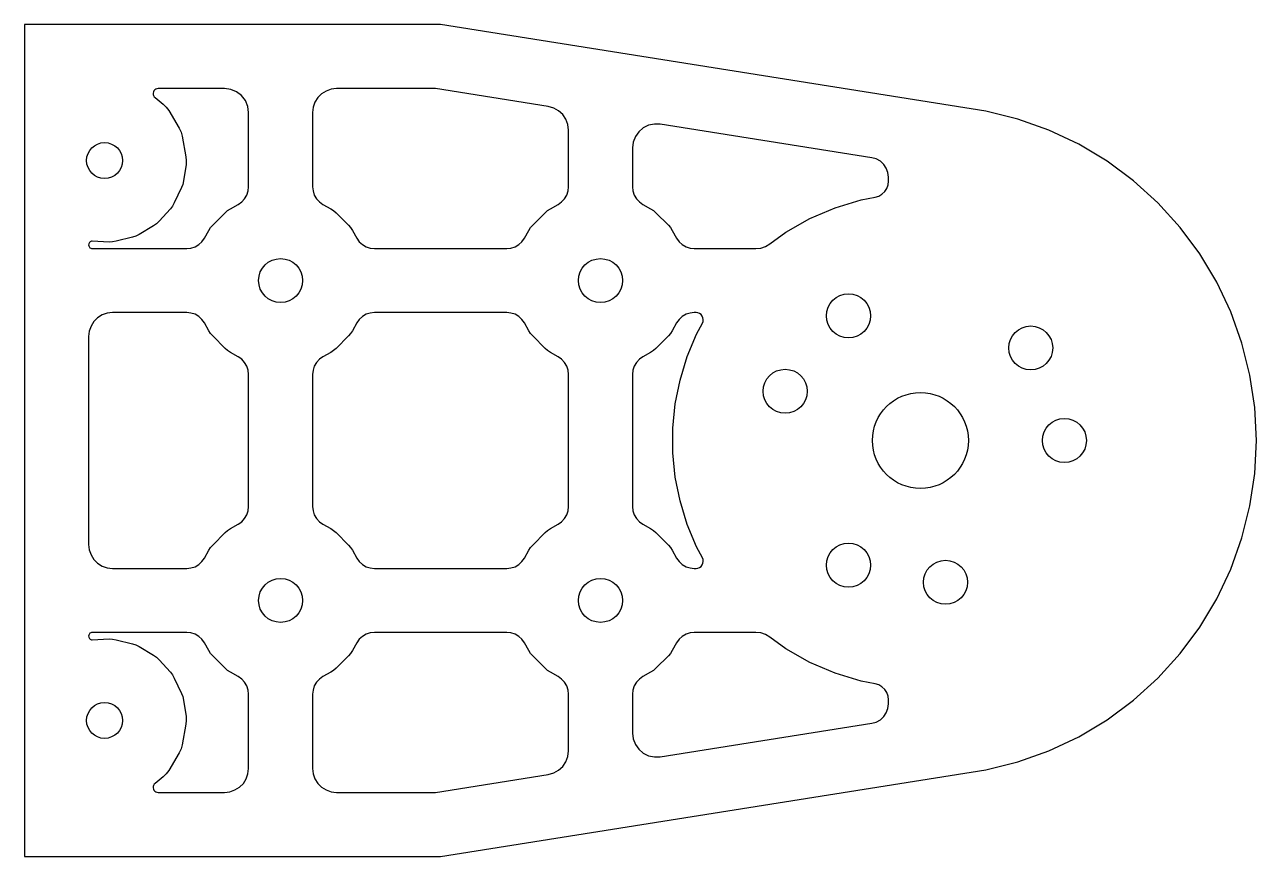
# Model space of a CAD drawing. Header units: millimetres. Extents: x 0 to 154, y 0 to 104.
import ezdxf

# ---------------------------------------------------------------- set-up
doc = ezdxf.new("R2010")
doc.units = ezdxf.units.MM
doc.layers.add('CUT', color=7, linetype='Continuous')

msp = doc.modelspace()

# ---------------------------------------------------------------- linework, layer by layer
at = {"layer": 'CUT'}
for points in [[(0, 0), (52, 0), (120.19, 10.81), (124.19, 11.81), (128.07, 13.2), (131.8, 14.96), (135.33, 17.08), (138.64, 19.53), (141.7, 22.3), (144.47, 25.36), (146.92, 28.67), (149.04, 32.2), (150.8, 35.93), (152.19, 39.81), (153.19, 43.81), (153.8, 47.88), (154, 52), (153.8, 56.12), (153.19, 60.19), (152.19, 64.19), (150.8, 68.07), (149.04, 71.8), (146.92, 75.33), (144.47, 78.64), (141.7, 81.7), (138.64, 84.47), (135.33, 86.92), (131.8, 89.04), (128.07, 90.8), (124.19, 92.19), (120.19, 93.19), (52, 104), (0, 104)], [(8.46, 76.92), (8.36, 76.92), (8.26, 76.89), (8.18, 76.84), (8.1, 76.77), (8.05, 76.68), (8.01, 76.58), (8, 76.48), (8, 76.46), (8.01, 76.36), (8.05, 76.26), (8.1, 76.17), (8.17, 76.1), (8.26, 76.05), (8.36, 76.01), (8.46, 76), (20.27, 76), (20.8, 76.06), (21.31, 76.22), (21.77, 76.49), (22.17, 76.86), (22.48, 77.29), (23.02, 78.27), (23.25, 78.62), (23.52, 78.93), (25.07, 80.48), (25.38, 80.75), (25.73, 80.98), (26.71, 81.52), (27.14, 81.83), (27.51, 82.23), (27.78, 82.69), (27.94, 83.2), (28, 83.73), (28, 93), (27.9, 93.78), (27.6, 94.5), (27.12, 95.12), (26.5, 95.6), (25.78, 95.9), (25, 96), (16.69, 96), (16.54, 95.98), (16.39, 95.93), (16.27, 95.84), (16.17, 95.72), (16.1, 95.58), (16.06, 95.43), (16.07, 95.27), (16.11, 95.13), (16.19, 94.99), (16.3, 94.88), (17.32, 94.06), (17.71, 93.68), (18.02, 93.25), (19.33, 91.05), (19.56, 90.57), (19.7, 90.05), (20.16, 87.49), (20.21, 87), (20.18, 86.51), (19.87, 84.46), (19.78, 84.03), (19.62, 83.62), (18.71, 81.71), (18.5, 81.32), (18.22, 80.98), (16.8, 79.41), (16.48, 79.1), (16.12, 78.85), (14.3, 77.76), (13.91, 77.56), (13.49, 77.42), (11.44, 76.91), (11, 76.83), (10.56, 76.82)], [(39, 96), (38.33, 95.92), (37.7, 95.7), (37.13, 95.35), (36.65, 94.87), (36.3, 94.3), (36.08, 93.67), (36, 93), (36, 83.73), (36.06, 83.2), (36.22, 82.69), (36.49, 82.23), (36.86, 81.83), (37.29, 81.52), (38.27, 80.98), (38.62, 80.75), (38.93, 80.48), (40.48, 78.93), (40.75, 78.62), (40.98, 78.27), (41.52, 77.29), (41.83, 76.86), (42.23, 76.49), (42.69, 76.22), (43.2, 76.06), (43.73, 76), (60.27, 76), (60.8, 76.06), (61.31, 76.22), (61.77, 76.49), (62.17, 76.86), (62.48, 77.29), (63.02, 78.27), (63.25, 78.62), (63.52, 78.93), (65.07, 80.48), (65.38, 80.75), (65.73, 80.98), (66.71, 81.52), (67.14, 81.83), (67.51, 82.23), (67.78, 82.69), (67.94, 83.2), (68, 83.73), (68, 90.8), (67.92, 91.5), (67.67, 92.16), (67.28, 92.75), (66.76, 93.23), (66.15, 93.57), (65.47, 93.77), (51.37, 96)], [(81.52, 77.29), (81.83, 76.86), (82.23, 76.49), (82.69, 76.22), (83.2, 76.06), (83.73, 76), (91.4, 76), (92.03, 76.07), (92.62, 76.26), (93.17, 76.58), (95.16, 78.03), (98.16, 79.74), (101.32, 81.1), (104.61, 82.11), (106.34, 82.43), (106.79, 82.57), (107.19, 82.81), (107.53, 83.13), (107.79, 83.52), (107.95, 83.96), (108, 84.43), (108, 84.93), (107.93, 85.5), (107.73, 86.04), (107.41, 86.52), (106.99, 86.91), (106.48, 87.2), (105.93, 87.35), (79.47, 91.55), (78.73, 91.57), (78.01, 91.42), (77.35, 91.09), (76.79, 90.61), (76.36, 90.01), (76.09, 89.32), (76, 88.58), (76, 83.73), (76.06, 83.2), (76.22, 82.69), (76.49, 82.23), (76.86, 81.83), (77.29, 81.52), (78.27, 80.98), (78.62, 80.75), (78.93, 80.48), (80.48, 78.93), (80.75, 78.62), (80.98, 78.27)], [(11, 68), (10.33, 67.92), (9.7, 67.7), (9.13, 67.35), (8.65, 66.87), (8.3, 66.3), (8.08, 65.67), (8, 65), (8, 39), (8.08, 38.33), (8.3, 37.7), (8.65, 37.13), (9.13, 36.65), (9.7, 36.3), (10.33, 36.08), (11, 36), (20.27, 36), (20.8, 36.06), (21.31, 36.22), (21.77, 36.49), (22.17, 36.86), (22.48, 37.29), (23.02, 38.27), (23.25, 38.62), (23.52, 38.93), (25.07, 40.48), (25.38, 40.75), (25.73, 40.98), (26.71, 41.52), (27.14, 41.83), (27.51, 42.23), (27.78, 42.69), (27.94, 43.2), (28, 43.73), (28, 60.27), (27.94, 60.8), (27.78, 61.31), (27.51, 61.77), (27.14, 62.17), (26.71, 62.48), (25.73, 63.02), (25.38, 63.25), (25.07, 63.52), (23.52, 65.07), (23.25, 65.38), (23.02, 65.73), (22.48, 66.71), (22.17, 67.14), (21.77, 67.51), (21.31, 67.78), (20.8, 67.94), (20.27, 68)], [(37.29, 62.48), (36.86, 62.17), (36.49, 61.77), (36.22, 61.31), (36.06, 60.8), (36, 60.27), (36, 43.73), (36.06, 43.2), (36.22, 42.69), (36.49, 42.23), (36.86, 41.83), (37.29, 41.52), (38.27, 40.98), (38.62, 40.75), (38.93, 40.48), (40.48, 38.93), (40.75, 38.62), (40.98, 38.27), (41.52, 37.29), (41.83, 36.86), (42.23, 36.49), (42.69, 36.22), (43.2, 36.06), (43.73, 36), (60.27, 36), (60.8, 36.06), (61.31, 36.22), (61.77, 36.49), (62.17, 36.86), (62.48, 37.29), (63.02, 38.27), (63.25, 38.62), (63.52, 38.93), (65.07, 40.48), (65.38, 40.75), (65.73, 40.98), (66.71, 41.52), (67.14, 41.83), (67.51, 42.23), (67.78, 42.69), (67.94, 43.2), (68, 43.73), (68, 60.27), (67.94, 60.8), (67.78, 61.31), (67.51, 61.77), (67.14, 62.17), (66.71, 62.48), (65.73, 63.02), (65.38, 63.25), (65.07, 63.52), (63.52, 65.07), (63.25, 65.38), (63.02, 65.73), (62.48, 66.71), (62.17, 67.14), (61.77, 67.51), (61.31, 67.78), (60.8, 67.94), (60.27, 68), (43.73, 68), (43.2, 67.94), (42.69, 67.78), (42.23, 67.51), (41.83, 67.14), (41.52, 66.71), (40.98, 65.73), (40.75, 65.38), (40.48, 65.07), (38.93, 63.52), (38.62, 63.25), (38.27, 63.02)], [(77.29, 62.48), (76.86, 62.17), (76.49, 61.77), (76.22, 61.31), (76.06, 60.8), (76, 60.27), (76, 43.73), (76.06, 43.2), (76.22, 42.69), (76.49, 42.23), (76.86, 41.83), (77.29, 41.52), (78.27, 40.98), (78.62, 40.75), (78.93, 40.48), (80.48, 38.93), (80.75, 38.62), (80.98, 38.27), (81.52, 37.29), (81.83, 36.86), (82.23, 36.49), (82.69, 36.22), (83.2, 36.06), (83.73, 36), (83.95, 36), (84.18, 36.03), (84.39, 36.12), (84.58, 36.25), (84.72, 36.44), (84.81, 36.65), (84.85, 36.87), (84.82, 37.1), (84.74, 37.32), (84, 38.69), (82.83, 41.51), (81.94, 44.44), (81.34, 47.43), (81.04, 50.47), (81.04, 53.53), (81.34, 56.57), (81.94, 59.56), (82.83, 62.49), (84, 65.31), (84.74, 66.68), (84.82, 66.9), (84.85, 67.13), (84.81, 67.35), (84.72, 67.56), (84.58, 67.75), (84.39, 67.88), (84.18, 67.97), (83.95, 68), (83.73, 68), (83.2, 67.94), (82.69, 67.78), (82.23, 67.51), (81.83, 67.14), (81.52, 66.71), (80.98, 65.73), (80.75, 65.38), (80.48, 65.07), (78.93, 63.52), (78.62, 63.25), (78.27, 63.02)], [(20.18, 17.49), (20.21, 17), (20.16, 16.51), (19.7, 13.95), (19.56, 13.43), (19.33, 12.95), (18.02, 10.75), (17.71, 10.32), (17.32, 9.94), (16.3, 9.12), (16.19, 9.01), (16.11, 8.87), (16.07, 8.73), (16.06, 8.57), (16.1, 8.42), (16.17, 8.28), (16.27, 8.16), (16.39, 8.07), (16.54, 8.02), (16.69, 8), (25, 8), (25.67, 8.08), (26.3, 8.3), (26.87, 8.65), (27.35, 9.13), (27.7, 9.7), (27.92, 10.33), (28, 11), (28, 20.27), (27.94, 20.8), (27.78, 21.31), (27.51, 21.77), (27.14, 22.17), (26.71, 22.48), (25.73, 23.02), (25.38, 23.25), (25.07, 23.52), (23.52, 25.07), (23.25, 25.38), (23.02, 25.73), (22.48, 26.71), (22.17, 27.14), (21.77, 27.51), (21.31, 27.78), (20.8, 27.94), (20.27, 28), (8.46, 28), (8.36, 27.99), (8.26, 27.95), (8.17, 27.9), (8.1, 27.83), (8.05, 27.74), (8.01, 27.64), (8, 27.54), (8, 27.52), (8.01, 27.42), (8.05, 27.32), (8.1, 27.23), (8.18, 27.16), (8.26, 27.11), (8.36, 27.08), (8.46, 27.08), (10.56, 27.18), (11, 27.17), (11.44, 27.09), (13.49, 26.58), (13.91, 26.44), (14.3, 26.24), (16.12, 25.15), (16.48, 24.9), (16.8, 24.59), (18.22, 23.02), (18.5, 22.68), (18.71, 22.29), (19.62, 20.38), (19.78, 19.97), (19.87, 19.54)], [(37.29, 22.48), (36.86, 22.17), (36.49, 21.77), (36.22, 21.31), (36.06, 20.8), (36, 20.27), (36, 11), (36.08, 10.33), (36.3, 9.7), (36.65, 9.13), (37.13, 8.65), (37.7, 8.3), (38.33, 8.08), (39, 8), (51.37, 8), (65.47, 10.23), (66.15, 10.43), (66.76, 10.77), (67.28, 11.25), (67.67, 11.84), (67.92, 12.5), (68, 13.2), (68, 20.27), (67.94, 20.8), (67.78, 21.31), (67.51, 21.77), (67.14, 22.17), (66.71, 22.48), (65.73, 23.02), (65.38, 23.25), (65.07, 23.52), (63.52, 25.07), (63.25, 25.38), (63.02, 25.73), (62.48, 26.71), (62.17, 27.14), (61.77, 27.51), (61.31, 27.78), (60.8, 27.94), (60.27, 28), (43.73, 28), (43.2, 27.94), (42.69, 27.78), (42.23, 27.51), (41.83, 27.14), (41.52, 26.71), (40.98, 25.73), (40.75, 25.38), (40.48, 25.07), (38.93, 23.52), (38.62, 23.25), (38.27, 23.02)], [(77.29, 22.48), (76.86, 22.17), (76.49, 21.77), (76.22, 21.31), (76.06, 20.8), (76, 20.27), (76, 15.42), (76.09, 14.68), (76.36, 13.99), (76.79, 13.39), (77.35, 12.91), (78.01, 12.58), (78.73, 12.43), (79.47, 12.45), (105.93, 16.65), (106.48, 16.8), (106.99, 17.09), (107.41, 17.48), (107.73, 17.96), (107.93, 18.5), (108, 19.07), (108, 19.57), (107.95, 20.04), (107.79, 20.48), (107.53, 20.87), (107.19, 21.19), (106.79, 21.43), (106.34, 21.57), (104.61, 21.89), (101.32, 22.9), (98.16, 24.26), (95.16, 25.97), (93.17, 27.42), (92.62, 27.74), (92.03, 27.93), (91.4, 28), (83.73, 28), (83.2, 27.94), (82.69, 27.78), (82.23, 27.51), (81.83, 27.14), (81.52, 26.71), (80.98, 25.73), (80.75, 25.38), (80.48, 25.07), (78.93, 23.52), (78.62, 23.25), (78.27, 23.02)]]:
    msp.add_lwpolyline(points, close=True, dxfattribs=at)
for centre, radius in [((10, 87), 2.25), ((32, 72), 2.75), ((72, 72), 2.75), ((103, 67.59), 2.75), ((125.79, 63.57), 2.75), ((95.09, 58.16), 2.75), ((112, 52), 6), ((130, 52), 2.75), ((103, 36.41), 2.75), ((115.13, 34.27), 2.75), ((32, 32), 2.75), ((72, 32), 2.75), ((10, 17), 2.25)]:
    msp.add_circle(centre, radius, dxfattribs=at)

doc.saveas('drawing.dxf')
